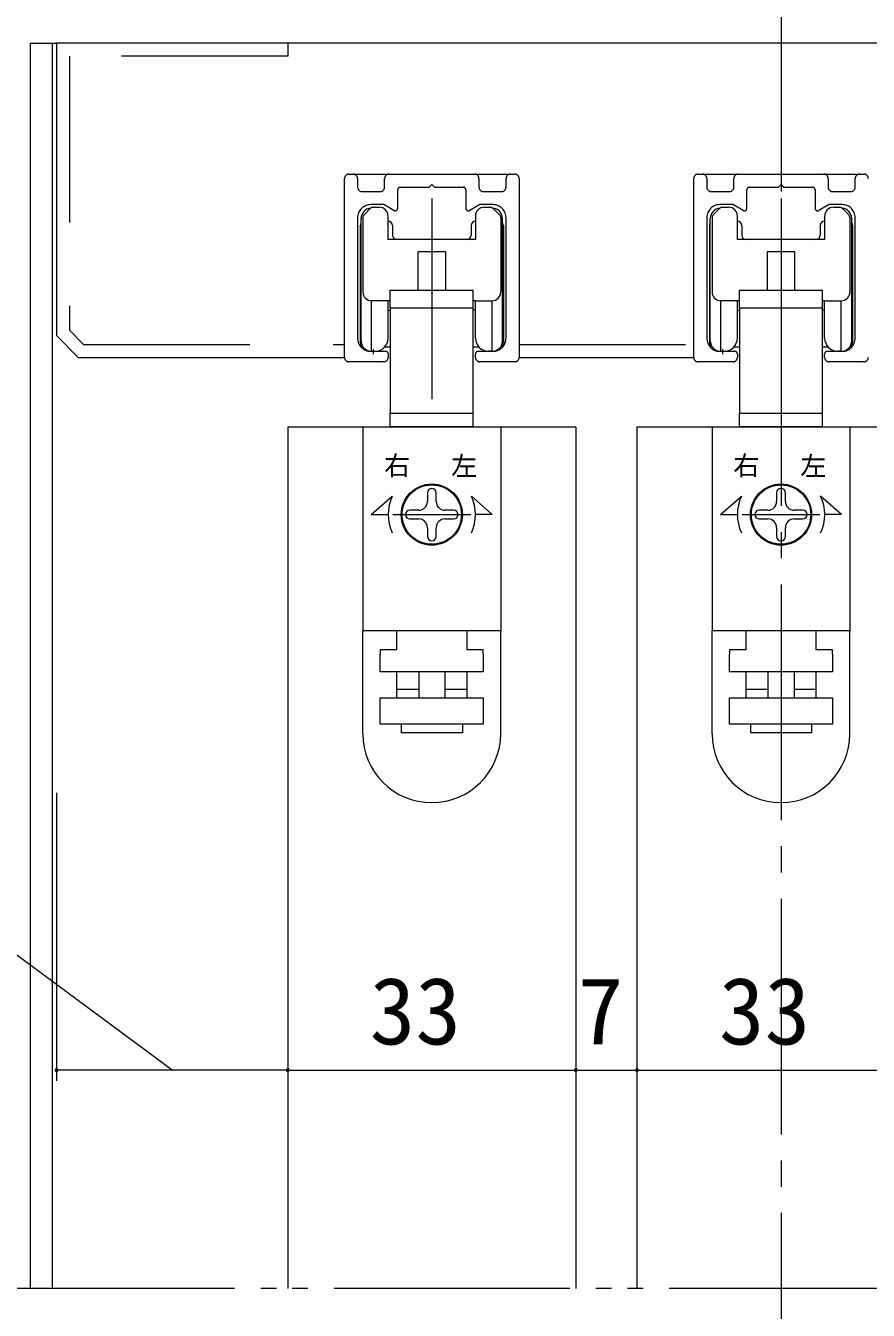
# Model space of a CAD drawing. Units: millimetres on the paper, enlarged 10 times, with parts at other scales. Extents: x -2000 to 2000, y -1385 to 1385.
# Drawn here: x -1088.3 to -766.6, y 588.8 to 1079.3 of the extents above; entities that cross this region are included whole.
import ezdxf
from ezdxf.enums import TextEntityAlignment as Align

# ---------------------------------------------------------------- set-up
doc = ezdxf.new("R2010")
doc.units = ezdxf.units.MM
doc.header["$LTSCALE"] = 10
for name, pattern in [('CHAIN2', [12, 9, -1, 1, -1]), ('DOUBLE_CHAIN2', [12.8, 9, -1, 0.6, -0.6, 0.6, -1]), ('USER2', [9.525, 6.35, -3.175]), ('USER3', [31.75, 15.875, -3.175, 3.175, -3.175, 3.175, -3.175]), ('USER4', [50.8, 31.75, -6.35, 6.35, -6.35])]:
    doc.linetypes.add(name, pattern=pattern)
doc.layers.add('2-0_18', color=7, linetype='Continuous', lineweight=18)
doc.layers.add('3-0', color=7, linetype='Continuous', lineweight=20)
doc.styles.add('ＭＳ ゴシック', font='')
doc.styles.get('ＭＳ ゴシック').set_extended_font_data('MS Gothic')

msp = doc.modelspace()

# ---------------------------------------------------------------- linework, layer by layer
at = {"layer": '2-0_18', "lineweight": 20}
for p, q in [((-1086.6, 1072.6), (-1076.6, 1072.6)), ((-1086.6, 1072.6), (-1086.6, 597.12)), ((-1078.27, 1072.6), (-1078.27, 597.12)), ((-966.6, 952.6), (-966.6, 1020.94)), ((-964.93, 1022.6), (-903.27, 1022.6)), ((-899.93, 1020.94), (-899.93, 952.6)), ((-833.27, 952.6), (-833.27, 1020.94)), ((-831.6, 1022.6), (-769.93, 1022.6)), ((-959.6, 1005.91), (-959.6, 977.6)), ((-956.76, 1009.45), (-959.11, 1007.09)), ((-955.58, 1009.94), (-953.27, 1009.94)), ((-949.93, 997.6), (-949.93, 1006.6)), ((-916.6, 1006.6), (-916.6, 997.6)), ((-913.27, 1009.94), (-910.96, 1009.94)), ((-909.78, 1009.45), (-907.42, 1007.09)), ((-906.93, 1005.91), (-906.93, 977.6)), ((-826.27, 1005.91), (-826.27, 977.6)), ((-823.42, 1009.45), (-825.78, 1007.09)), ((-822.25, 1009.94), (-819.93, 1009.94)), ((-816.6, 997.6), (-816.6, 1006.6)), ((-783.27, 1006.6), (-783.27, 997.6)), ((-779.93, 1009.94), (-777.63, 1009.94)), ((-776.45, 1009.45), (-774.09, 1007.09)), ((-773.6, 1005.91), (-773.6, 977.6)), ((-960.6, 1002.93), (-960.6, 958.27)), ((-948.27, 1002.93), (-948.27, 999.27)), ((-918.27, 1002.94), (-918.27, 999.27)), ((-905.94, 1002.94), (-905.94, 958.27)), ((-827.27, 1002.93), (-827.27, 958.27)), ((-814.94, 1002.93), (-814.94, 999.27)), ((-784.93, 1002.94), (-784.93, 999.27)), ((-772.6, 1002.94), (-772.6, 958.27)), ((-916.6, 997.6), (-949.93, 997.6)), ((-783.27, 997.6), (-816.6, 997.6)), ((-938.6, 992.94), (-938.6, 978.28)), ((-927.93, 992.94), (-938.6, 992.94)), ((-927.93, 978.28), (-927.93, 992.94)), ((-805.27, 992.94), (-805.27, 978.28)), ((-794.6, 992.94), (-805.27, 992.94)), ((-794.6, 978.28), (-794.6, 992.94)), ((-917.41, 971.6), (-917.41, 978.28)), ((-784.08, 971.6), (-784.08, 978.28)), ((-949.93, 974.27), (-956.27, 974.27)), ((-949.13, 971.6), (-917.41, 971.6)), ((-949.13, 971.6), (-949.13, 931.27)), ((-917.41, 931.27), (-917.41, 971.6)), ((-916.6, 974.27), (-910.27, 974.27)), ((-816.6, 974.27), (-822.93, 974.27)), ((-815.79, 971.6), (-784.08, 971.6)), ((-815.79, 971.6), (-815.79, 931.27)), ((-784.08, 931.27), (-784.08, 971.6)), ((-783.27, 974.27), (-776.93, 974.27)), ((-951.21, 956.6), (-949.13, 956.6)), ((-917.41, 956.6), (-915.33, 956.6)), ((-817.88, 956.6), (-815.79, 956.6)), ((-784.08, 956.6), (-781.99, 956.6)), ((-1068.27, 952.6), (-966.6, 952.6)), ((-899.93, 952.6), (-833.27, 952.6)), ((-917.41, 926.27), (-917.41, 931.27)), ((-784.08, 926.27), (-784.08, 931.27)), ((-988.27, 925.94), (-988.27, 597.12)), ((-878.27, 925.94), (-988.27, 925.94)), ((-949.13, 926.27), (-917.41, 926.27)), ((-946.58, 926.27), (-946.58, 925.94)), ((-919.91, 925.94), (-919.91, 926.27)), ((-878.27, 925.94), (-878.27, 597.12)), ((-854.93, 925.94), (-854.93, 597.12)), ((-744.93, 925.94), (-854.93, 925.94)), ((-815.79, 926.27), (-784.08, 926.27)), ((-813.24, 926.27), (-813.24, 925.94)), ((-786.58, 925.94), (-786.58, 926.27)), ((-959.6, 808.94), (-959.6, 848.27)), ((-906.93, 808.94), (-906.93, 848.27)), ((-826.27, 808.94), (-826.27, 848.27)), ((-773.6, 808.94), (-773.6, 848.27))]:
    msp.add_line(p, q, dxfattribs=at)
at = {"layer": '2-0_18', "color": 6, "linetype": 'USER3'}
for p, q in [((-964.93, 1022.6), (-963.27, 1022.6)), ((-961.6, 1020.94), (-961.6, 1017.6)), ((-951.27, 1017.6), (-951.27, 1020.94)), ((-915.27, 1020.94), (-915.27, 1017.6)), ((-904.93, 1017.6), (-904.93, 1020.94)), ((-903.27, 1022.6), (-901.6, 1022.6)), ((-831.6, 1022.6), (-829.93, 1022.6)), ((-828.27, 1020.94), (-828.27, 1017.6)), ((-817.93, 1017.6), (-817.93, 1020.94)), ((-781.93, 1020.94), (-781.93, 1017.6)), ((-771.6, 1017.6), (-771.6, 1020.94)), ((-769.93, 1022.6), (-768.27, 1022.6)), ((-959.93, 1015.94), (-952.93, 1015.94)), ((-946.27, 1009.59), (-946.27, 1016.6)), ((-920.27, 1016.6), (-920.27, 1009.59)), ((-913.6, 1015.94), (-906.6, 1015.94)), ((-826.6, 1015.94), (-819.6, 1015.94)), ((-812.93, 1009.59), (-812.93, 1016.6)), ((-786.93, 1016.6), (-786.93, 1009.59)), ((-780.27, 1015.94), (-773.27, 1015.94)), ((-961.6, 1005.94), (-961.6, 959.94)), ((-904.93, 959.94), (-904.93, 1005.94)), ((-828.27, 1005.94), (-828.27, 959.94)), ((-771.6, 959.94), (-771.6, 1005.94)), ((-956.6, 954.94), (-950.93, 954.94)), ((-949.93, 953.94), (-949.93, 952.6)), ((-916.6, 952.6), (-916.6, 953.94)), ((-915.6, 954.94), (-909.93, 954.94)), ((-823.27, 954.94), (-817.6, 954.94)), ((-816.6, 953.94), (-816.6, 952.6)), ((-783.27, 952.6), (-783.27, 953.94)), ((-782.27, 954.94), (-776.6, 954.94)), ((-951.6, 950.94), (-964.93, 950.94)), ((-901.6, 950.94), (-914.93, 950.94)), ((-818.27, 950.94), (-831.6, 950.94)), ((-768.27, 950.94), (-781.6, 950.94))]:
    msp.add_line(p, q, dxfattribs=at)
at = {"layer": '2-0_18', "color": 3, "linetype": 'USER4'}
for p, q in [((-933.27, 1013.34), (-933.27, 936.67)), ((-799.93, 1013.34), (-799.93, 936.67))]:
    msp.add_line(p, q, dxfattribs=at)
at = {"layer": '2-0_18'}
for p, q in [((-960.27, 958.94), (-960.27, 1005.6)), ((-906.27, 958.94), (-906.27, 1005.6)), ((-826.93, 958.94), (-826.93, 1005.6)), ((-772.93, 958.94), (-772.93, 1005.6)), ((-956.28, 954.94), (-956.27, 974.27)), ((-949.93, 959.94), (-949.93, 974.27)), ((-916.6, 959.94), (-916.6, 974.27)), ((-910.25, 954.94), (-910.27, 974.27)), ((-822.95, 954.94), (-822.93, 974.27)), ((-816.6, 959.94), (-816.6, 974.27)), ((-783.27, 959.94), (-783.27, 974.27)), ((-776.92, 954.94), (-776.93, 974.27)), ((-949.93, 970.6), (-949.13, 970.6)), ((-916.6, 970.6), (-917.41, 970.6)), ((-816.6, 970.6), (-815.79, 970.6)), ((-783.27, 970.6), (-784.08, 970.6)), ((-956.27, 954.94), (-954.93, 954.94)), ((-910.27, 954.94), (-911.6, 954.94)), ((-822.93, 954.94), (-821.6, 954.94)), ((-776.93, 954.94), (-778.27, 954.94)), ((-959.6, 925.94), (-959.6, 848.27)), ((-906.93, 925.94), (-959.6, 925.94)), ((-906.93, 925.94), (-906.93, 848.27)), ((-826.27, 925.94), (-826.27, 848.27)), ((-773.6, 925.94), (-826.27, 925.94)), ((-773.6, 925.94), (-773.6, 848.27)), ((-956.36, 892.6), (-948.39, 899.6)), ((-934.93, 900.94), (-934.93, 897.6)), ((-931.6, 897.6), (-931.6, 900.94)), ((-910.17, 892.6), (-918.14, 899.6)), ((-823.03, 892.6), (-815.06, 899.6)), ((-801.6, 900.94), (-801.6, 897.6)), ((-798.27, 897.6), (-798.27, 900.94)), ((-776.84, 892.6), (-784.81, 899.6)), ((-938.27, 894.27), (-941.6, 894.27)), ((-924.93, 894.27), (-928.27, 894.27)), ((-804.93, 894.27), (-808.27, 894.27)), ((-791.6, 894.27), (-794.93, 894.27)), ((-956.36, 892.6), (-949.93, 892.6)), ((-948.16, 892.6), (-918.38, 892.6)), ((-941.6, 890.94), (-938.27, 890.94)), ((-928.27, 890.94), (-924.93, 890.94)), ((-910.17, 892.6), (-916.6, 892.6)), ((-823.03, 892.6), (-816.6, 892.6)), ((-814.82, 892.6), (-785.05, 892.6)), ((-808.27, 890.94), (-804.93, 890.94)), ((-794.93, 890.94), (-791.6, 890.94)), ((-776.84, 892.6), (-783.27, 892.6)), ((-934.93, 887.6), (-934.93, 884.27)), ((-931.6, 884.27), (-931.6, 887.6)), ((-801.6, 887.6), (-801.6, 884.27)), ((-798.27, 884.27), (-798.27, 887.6)), ((-906.93, 848.27), (-959.6, 848.27)), ((-946.6, 840.94), (-946.6, 848.27)), ((-919.93, 848.27), (-919.93, 840.94)), ((-773.6, 848.27), (-826.27, 848.27)), ((-813.27, 840.94), (-813.27, 848.27)), ((-786.6, 848.27), (-786.6, 840.94)), ((-946.6, 840.94), (-952.93, 840.94)), ((-952.93, 840.94), (-952.93, 839.27)), ((-913.6, 840.94), (-919.93, 840.94)), ((-913.6, 839.27), (-913.6, 840.94)), ((-913.6, 839.27), (-913.6, 832.6)), ((-813.27, 840.94), (-819.6, 840.94)), ((-819.6, 840.94), (-819.6, 839.27)), ((-780.27, 840.94), (-786.6, 840.94)), ((-780.27, 839.27), (-780.27, 840.94)), ((-780.27, 839.27), (-780.27, 832.6)), ((-946.6, 825.94), (-946.6, 832.6)), ((-938.27, 832.6), (-938.27, 822.6)), ((-928.27, 832.6), (-928.27, 822.6)), ((-919.93, 832.6), (-919.93, 825.94)), ((-813.27, 825.94), (-813.27, 832.6)), ((-804.93, 832.6), (-804.93, 822.6)), ((-794.93, 832.6), (-794.93, 822.6)), ((-786.6, 832.6), (-786.6, 825.94)), ((-946.6, 825.94), (-938.27, 825.94)), ((-946.6, 822.6), (-946.6, 825.94)), ((-813.27, 825.94), (-804.93, 825.94)), ((-813.27, 822.6), (-813.27, 825.94)), ((-952.93, 812.6), (-952.93, 822.6)), ((-952.93, 822.6), (-913.6, 822.6)), ((-819.6, 812.6), (-819.6, 822.6)), ((-819.6, 822.6), (-780.27, 822.6)), ((-944.93, 812.6), (-944.93, 809.27)), ((-811.6, 812.6), (-811.6, 809.27))]:
    msp.add_line(p, q, dxfattribs=at)
at = {"layer": '2-0_18', "linetype": 'USER2', "lineweight": 20}
for p, q in [((-1066.2, 957.6), (-966.6, 957.6)), ((-899.93, 957.6), (-833.27, 957.6))]:
    msp.add_line(p, q, dxfattribs=at)
at = {"layer": '2-0_18', "color": 2}
for p, q in [((-955.61, 955.74), (-955.61, 953.8)), ((-822.28, 955.74), (-822.28, 953.8))]:
    msp.add_line(p, q, dxfattribs=at)
at = {"layer": '2-0_18', "color": 4, "lineweight": 9}
for p, q in [((-988.27, 800.75), (-988.27, 676.34)), ((-1076.6, 786.42), (-1076.6, 676.34)), ((-988.27, 762.06), (-988.27, 676.34)), ((-878.27, 762.06), (-878.27, 676.34)), ((-878.27, 762.06), (-878.27, 676.34)), ((-854.93, 762.06), (-854.93, 676.34)), ((-854.93, 762.06), (-854.93, 676.34)), ((-1032.43, 680.5), (-1103.91, 733.33)), ((-988.27, 680.5), (-1076.6, 680.5)), ((-988.27, 680.5), (-878.27, 680.5)), ((-878.27, 680.5), (-854.93, 680.5)), ((-854.93, 680.5), (-744.93, 680.5))]:
    msp.add_line(p, q, dxfattribs=at)
at = {"layer": '2-0_18', "lineweight": 20}
for points in [[(-523.27, 960.94), (-523.27, 1072.6), (-1076.6, 1072.6), (-1076.6, 960.94), (-1068.27, 952.6)], [(-949.13, 971.6), (-949.13, 978.28), (-917.41, 978.28)], [(-815.79, 971.6), (-815.79, 978.28), (-784.08, 978.28)], [(-949.13, 926.27), (-949.13, 931.27), (-917.41, 931.27)], [(-815.79, 926.27), (-815.79, 931.27), (-784.08, 931.27)]]:
    msp.add_lwpolyline(points, dxfattribs=at)
at = {"layer": '2-0_18', "linetype": 'USER2', "lineweight": 20}
msp.add_lwpolyline([(-988.27, 1072.6), (-988.27, 1067.6), (-1071.6, 1067.6), (-1071.6, 963.01), (-1066.2, 957.6)], dxfattribs=at)
at = {"layer": '2-0_18', "color": 6, "linetype": 'USER3'}
for points in [[(-949.6, 1022.6), (-933.27, 1022.6), (-916.93, 1022.6)], [(-816.27, 1022.6), (-799.93, 1022.6), (-783.6, 1022.6)], [(-945.27, 1017.6), (-934.27, 1017.6), (-933.27, 1018.6), (-932.27, 1017.6), (-921.27, 1017.6)], [(-811.93, 1017.6), (-800.93, 1017.6), (-799.93, 1018.6), (-798.93, 1017.6), (-787.93, 1017.6)], [(-947.77, 1008.72), (-951.6, 1010.94), (-956.6, 1010.94)], [(-909.93, 1010.94), (-914.93, 1010.94), (-918.77, 1008.72)], [(-814.43, 1008.72), (-818.27, 1010.94), (-823.27, 1010.94)], [(-776.6, 1010.94), (-781.6, 1010.94), (-785.43, 1008.72)]]:
    msp.add_lwpolyline(points, dxfattribs=at)
at = {"layer": '2-0_18'}
for points in [[(-913.6, 832.6), (-952.93, 832.6), (-952.93, 839.27)], [(-780.27, 832.6), (-819.6, 832.6), (-819.6, 839.27)], [(-928.27, 825.94), (-919.93, 825.94), (-919.93, 822.6)], [(-794.93, 825.94), (-786.6, 825.94), (-786.6, 822.6)], [(-913.6, 822.6), (-913.6, 812.6), (-952.93, 812.6)], [(-780.27, 822.6), (-780.27, 812.6), (-819.6, 812.6)], [(-921.6, 812.6), (-921.6, 809.27), (-944.93, 809.27)], [(-788.27, 812.6), (-788.27, 809.27), (-811.6, 809.27)]]:
    msp.add_lwpolyline(points, dxfattribs=at)
for centre, radius in [((-933.27, 892.6), 11.67), ((-933.27, 892.6), 11.33), ((-799.93, 892.6), 11.67), ((-799.93, 892.6), 11.33)]:
    msp.add_circle(centre, radius, dxfattribs=at)
at = {"layer": '2-0_18', "color": 6, "linetype": 'USER3'}
for centre, radius, start, end in [((-964.93, 1020.94), 1.67, 90, 180), ((-963.27, 1020.94), 1.67, 360, 90), ((-949.6, 1020.94), 1.67, 90, 180), ((-916.93, 1020.94), 1.67, 360, 90), ((-903.27, 1020.94), 1.67, 90, 180), ((-901.6, 1020.94), 1.67, 360, 90), ((-831.6, 1020.94), 1.67, 90, 180), ((-829.93, 1020.94), 1.67, 360, 90), ((-816.27, 1020.94), 1.67, 90, 180), ((-783.6, 1020.94), 1.67, 360, 90), ((-769.93, 1020.94), 1.67, 90, 180), ((-768.27, 1020.94), 1.67, 360, 90), ((-959.93, 1017.6), 1.67, 180, 270), ((-952.93, 1017.6), 1.67, 270, 0), ((-945.27, 1016.6), 1, 90, 180), ((-921.27, 1016.6), 1, 0, 90), ((-913.6, 1017.6), 1.67, 180, 270), ((-906.6, 1017.6), 1.67, 270, 0), ((-826.6, 1017.6), 1.67, 180, 270), ((-819.6, 1017.6), 1.67, 270, 0), ((-811.93, 1016.6), 1, 90, 180), ((-787.93, 1016.6), 1, 0, 90), ((-780.27, 1017.6), 1.67, 180, 270), ((-773.27, 1017.6), 1.67, 270, 0), ((-956.6, 1005.94), 5, 90, 180), ((-909.93, 1005.94), 5, 0, 90), ((-823.27, 1005.94), 5, 90, 180), ((-776.6, 1005.94), 5, 0, 90), ((-947.27, 1009.59), 1, 240, 0), ((-919.27, 1009.59), 1, 180, 300), ((-813.93, 1009.59), 1, 240, 0), ((-785.93, 1009.59), 1, 180, 300), ((-956.6, 959.94), 5, 180, 270), ((-909.93, 959.94), 5, 270, 0), ((-823.27, 959.94), 5, 180, 270), ((-776.6, 959.94), 5, 270, 0), ((-964.93, 952.6), 1.67, 180, 270), ((-951.6, 952.6), 1.67, 270, 0), ((-950.93, 953.94), 1, 360, 90), ((-915.6, 953.94), 1, 90, 180), ((-914.93, 952.6), 1.67, 180, 270), ((-901.6, 952.6), 1.67, 270, 0), ((-831.6, 952.6), 1.67, 180, 270), ((-818.27, 952.6), 1.67, 270, 0), ((-817.6, 953.94), 1, 360, 90), ((-782.27, 953.94), 1, 90, 180), ((-781.6, 952.6), 1.67, 180, 270), ((-768.27, 952.6), 1.67, 270, 0)]:
    msp.add_arc(centre, radius, start, end, dxfattribs=at)
at = {"layer": '2-0_18'}
for centre, radius, start, end in [((-956.27, 1005.6), 4, 94.6484, 180), ((-910.27, 1005.6), 4, 0, 85.3516), ((-822.93, 1005.6), 4, 94.6484, 180), ((-776.93, 1005.6), 4, 0, 85.3516), ((-956.27, 958.94), 4, 180, 270), ((-954.93, 959.94), 5, 270, 0), ((-911.6, 959.94), 5, 180, 270), ((-910.27, 958.94), 4, 270, 0), ((-822.93, 958.94), 4, 180, 270), ((-821.6, 959.94), 5, 270, 0), ((-778.27, 959.94), 5, 180, 270), ((-776.93, 958.94), 4, 270, 0), ((-933.27, 900.94), 1.67, 90, 180), ((-933.27, 900.94), 1.67, 0, 90), ((-799.93, 900.94), 1.67, 90, 180), ((-799.93, 900.94), 1.67, 0, 90), ((-933.27, 892.6), 16.67, 155.1654, 204.8346), ((-938.27, 897.6), 3.33, 270, 0), ((-928.27, 897.6), 3.33, 180, 270), ((-933.27, 892.6), 16.67, 335.1654, 24.8346), ((-799.93, 892.6), 16.67, 155.1654, 204.8346), ((-804.93, 897.6), 3.33, 270, 0), ((-794.93, 897.6), 3.33, 180, 270), ((-799.93, 892.6), 16.67, 335.1654, 24.8346), ((-941.6, 892.6), 1.67, 90, 180), ((-924.93, 892.6), 1.67, 0, 90), ((-808.27, 892.6), 1.67, 90, 180), ((-791.6, 892.6), 1.67, 0, 90), ((-941.6, 892.6), 1.67, 180, 270), ((-938.27, 887.6), 3.33, 0, 90), ((-928.27, 887.6), 3.33, 90, 180), ((-924.93, 892.6), 1.67, 270, 0), ((-808.27, 892.6), 1.67, 180, 270), ((-804.93, 887.6), 3.33, 0, 90), ((-794.93, 887.6), 3.33, 90, 180), ((-791.6, 892.6), 1.67, 270, 0), ((-933.27, 884.27), 1.67, 180, 270), ((-933.27, 884.27), 1.67, 270, 0), ((-799.93, 884.27), 1.67, 180, 270), ((-799.93, 884.27), 1.67, 270, 0)]:
    msp.add_arc(centre, radius, start, end, dxfattribs=at)
at = {"layer": '2-0_18', "lineweight": 20}
for centre, radius, start, end in [((-957.93, 1005.91), 1.67, 135, 180), ((-955.58, 1008.27), 1.67, 90, 135), ((-953.27, 1006.6), 3.33, 360, 90), ((-913.27, 1006.6), 3.33, 90, 180), ((-910.96, 1008.27), 1.67, 45, 90), ((-908.6, 1005.91), 1.67, 0, 45), ((-824.6, 1005.91), 1.67, 135, 180), ((-822.25, 1008.27), 1.67, 90, 135), ((-819.93, 1006.6), 3.33, 360, 90), ((-779.93, 1006.6), 3.33, 90, 180), ((-777.63, 1008.27), 1.67, 45, 90), ((-775.27, 1005.91), 1.67, 0, 45), ((-958.93, 1002.93), 1.67, 143.1095, 180), ((-949.94, 1002.93), 1.67, 360, 90), ((-916.6, 1002.94), 1.67, 90, 180), ((-907.6, 1002.94), 1.67, 0, 36.788), ((-825.6, 1002.93), 1.67, 143.1095, 180), ((-816.6, 1002.93), 1.67, 360, 90), ((-783.27, 1002.94), 1.67, 90, 180), ((-774.27, 1002.94), 1.67, 0, 36.788), ((-946.6, 999.27), 1.67, 180, 270), ((-919.93, 999.27), 1.67, 270, 0), ((-813.27, 999.27), 1.67, 180, 270), ((-786.6, 999.27), 1.67, 270, 0), ((-956.27, 977.6), 3.33, 180, 270), ((-910.27, 977.6), 3.33, 270, 360), ((-822.93, 977.6), 3.33, 180, 270), ((-776.93, 977.6), 3.33, 270, 360), ((-949.93, 970.94), 3.33, 75.9504, 90), ((-916.6, 970.94), 3.33, 90, 104.0179), ((-816.6, 970.94), 3.33, 75.9504, 90), ((-783.27, 970.94), 3.33, 90, 104.0179), ((-958.93, 958.27), 1.67, 180, 245.9018), ((-907.6, 958.27), 1.67, 294.1934, 360), ((-825.6, 958.27), 1.67, 180, 245.9018), ((-774.27, 958.27), 1.67, 294.1934, 360), ((-933.27, 808.94), 26.33, 180, 0), ((-799.93, 808.94), 26.33, 180, 0)]:
    msp.add_arc(centre, radius, start, end, dxfattribs=at)
at = {"layer": '2-0_18', "color": 4, "lineweight": 9}
for centre, start, end in [((-1076.6, 680.5), 0, 180), ((-1076.6, 680.5), 180, 0), ((-988.27, 680.5), 0, 180), ((-988.27, 680.5), 0, 180), ((-988.27, 680.5), 180, 0), ((-988.27, 680.5), 180, 0), ((-878.27, 680.5), 0, 180), ((-878.27, 680.5), 0, 180), ((-878.27, 680.5), 180, 0), ((-878.27, 680.5), 180, 0), ((-854.93, 680.5), 0, 180), ((-854.93, 680.5), 0, 180), ((-854.93, 680.5), 180, 0), ((-854.93, 680.5), 180, 0)]:
    msp.add_arc(centre, 0.521, start, end, dxfattribs=at)
at = {"layer": '3-0', "color": 4, "linetype": 'CHAIN2', "lineweight": 9}
msp.add_line((-799.93, 1105.94), (-799.93, 55.45), dxfattribs=at)
at = {"layer": '3-0', "linetype": 'DOUBLE_CHAIN2'}
msp.add_line((-496.6, 597.12), (-1103.27, 597.12), dxfattribs=at)

# ---------------------------------------------------------------- texts
at = {"layer": '2-0_18', "style": 'ＭＳ ゴシック'}
for s, height, p in [('右', 7.33, (-951.5, 905.47)), ('左', 7.33, (-925.91, 905.27)), ('右', 7.33, (-818.17, 905.47)), ('左', 7.33, (-792.57, 905.27)), ('33', 25.66, (-956.99, 682.59)), ('7', 25.66, (-877.57, 682.59)), ('33', 25.66, (-823.66, 682.59))]:
    msp.add_text(s, height=height, dxfattribs=at).set_placement(p, align=Align.BOTTOM_LEFT)

doc.saveas('drawing.dxf')
